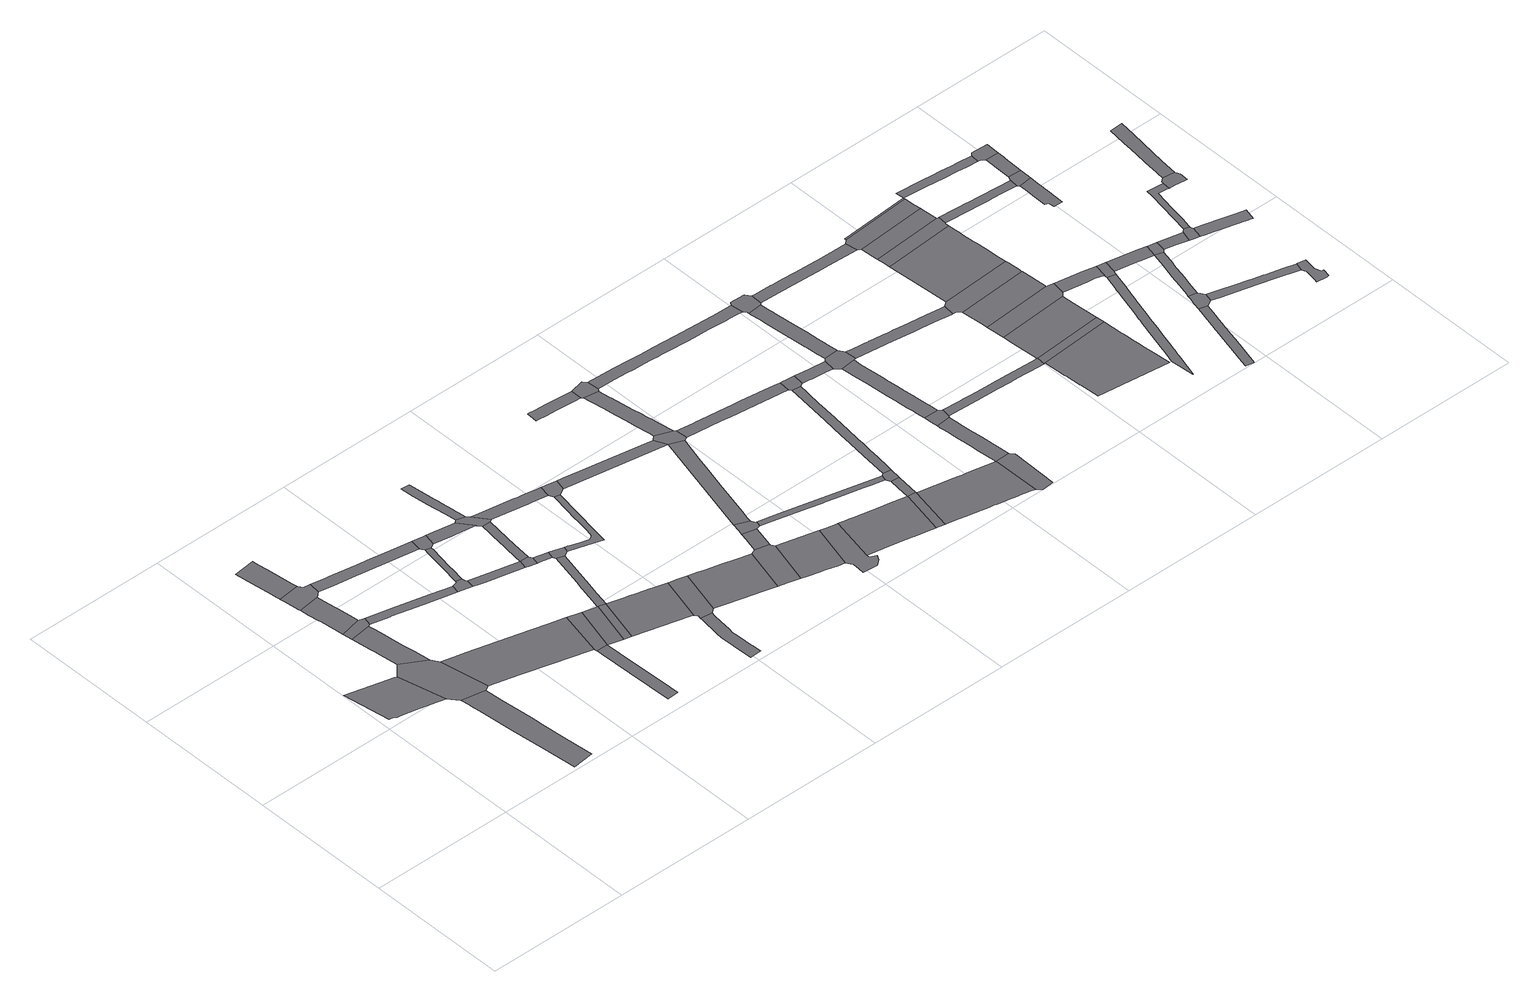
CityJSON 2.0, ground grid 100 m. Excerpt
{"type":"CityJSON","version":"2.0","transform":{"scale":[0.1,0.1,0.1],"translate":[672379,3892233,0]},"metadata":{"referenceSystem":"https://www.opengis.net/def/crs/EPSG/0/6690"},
"CityObjects":{
"road1":{"type":"Road","attributes":{"function":"9","usage":"2","RoadStructureAttribute.widthType":"1","RoadStructureAttribute.width":32.44,"RoadStructureAttribute.sectionType":"7"},"geometry":[{"type":"MultiSurface","lod":"1","boundaries":[[[0,1,2,3,4,5,6,7,8,9,10,11,12,13,14]]]}]},
"road2":{"type":"Road","attributes":{"function":"9","usage":"9","RoadStructureAttribute.widthType":"1","RoadStructureAttribute.width":15.07,"RoadStructureAttribute.sectionType":"1"},"geometry":[{"type":"MultiSurface","lod":"1","boundaries":[[[15,16,17,18,19,20,21,22,23,24,25,26,27,28,29,30,31,32]]]}]},
"road3":{"type":"Road","attributes":{"function":"9","usage":"9","RoadStructureAttribute.widthType":"9","RoadStructureAttribute.width":-9999,"RoadStructureAttribute.sectionType":"9"},"geometry":[{"type":"MultiSurface","lod":"1","boundaries":[[[9,24,23,33,34,35,36,10]]]}]},
"road4":{"type":"Road","attributes":{"function":"9","usage":"9","RoadStructureAttribute.widthType":"1","RoadStructureAttribute.width":15.15,"RoadStructureAttribute.sectionType":"1"},"geometry":[{"type":"MultiSurface","lod":"1","boundaries":[[[35,37,38,39,40,41,42,43,44,45,46,47,48,36]]]}]},
"road5":{"type":"Road","attributes":{"function":"9","usage":"9","RoadStructureAttribute.widthType":"9","RoadStructureAttribute.width":-9999,"RoadStructureAttribute.sectionType":"9"},"geometry":[{"type":"MultiSurface","lod":"1","boundaries":[[[49,45,44,50,51,52]]]}]},
"road6":{"type":"Road","attributes":{"function":"9","usage":"9","RoadStructureAttribute.widthType":"1","RoadStructureAttribute.width":15.15,"RoadStructureAttribute.sectionType":"1"},"geometry":[{"type":"MultiSurface","lod":"1","boundaries":[[[53,54,55,56,57,58,59,60,61,62,63,64,49,52]]]}]},
"road7":{"type":"Road","attributes":{"function":"9","usage":"9","RoadStructureAttribute.widthType":"9","RoadStructureAttribute.width":-9999,"RoadStructureAttribute.sectionType":"9"},"geometry":[{"type":"MultiSurface","lod":"1","boundaries":[[[60,65,66,67,68,69,70,71,61]]]}]},
"road8":{"type":"Road","attributes":{"function":"9","usage":"9","RoadStructureAttribute.widthType":"1","RoadStructureAttribute.width":15.15,"RoadStructureAttribute.sectionType":"1"},"geometry":[{"type":"MultiSurface","lod":"1","boundaries":[[[72,73,74,75,69,68,76,77,78,79,80,81]]]}]},
"road9":{"type":"Road","attributes":{"function":"9","usage":"2","RoadStructureAttribute.widthType":"1","RoadStructureAttribute.width":32.44,"RoadStructureAttribute.sectionType":"1"},"geometry":[{"type":"MultiSurface","lod":"1","boundaries":[[[82,83,84,85,34,33,86,87,88,89,90]]]}]},
"road10":{"type":"Road","attributes":{"function":"9","usage":"9","RoadStructureAttribute.widthType":"3","RoadStructureAttribute.width":5.31,"RoadStructureAttribute.sectionType":"1"},"geometry":[{"type":"MultiSurface","lod":"1","boundaries":[[[50,91,92,93,94,95,96,97,98,99,51]]]}]},
"road11":{"type":"Road","attributes":{"function":"9","usage":"9","RoadStructureAttribute.widthType":"2","RoadStructureAttribute.width":8.93,"RoadStructureAttribute.sectionType":"1"},"geometry":[{"type":"MultiSurface","lod":"1","boundaries":[[[100,101,102,103,104,105,106,107,66,65,108,109,110,111,112]]]}]},
"road12":{"type":"Road","attributes":{"function":"9","usage":"9","RoadStructureAttribute.widthType":"2","RoadStructureAttribute.width":7.18,"RoadStructureAttribute.sectionType":"1"},"geometry":[{"type":"MultiSurface","lod":"1","boundaries":[[[113,114,115,116,117,118,119,120,121]]]}]},
"road13":{"type":"Road","attributes":{"function":"9","usage":"9","RoadStructureAttribute.widthType":"9","RoadStructureAttribute.width":-9999,"RoadStructureAttribute.sectionType":"9"},"geometry":[{"type":"MultiSurface","lod":"1","boundaries":[[[122,123,97,96,124,125,126,127]]]}]},
"road14":{"type":"Road","attributes":{"function":"9","usage":"9","RoadStructureAttribute.widthType":"9","RoadStructureAttribute.width":-9999,"RoadStructureAttribute.sectionType":"9"},"geometry":[{"type":"MultiSurface","lod":"1","boundaries":[[[128,90,89,117,116]]]}]},
"road15":{"type":"Road","attributes":{"function":"9","usage":"9","RoadStructureAttribute.widthType":"4","RoadStructureAttribute.width":3.85,"RoadStructureAttribute.sectionType":"1"},"geometry":[{"type":"MultiSurface","lod":"1","boundaries":[[[129,130,131,132,133,134,135,136,122,127]]]}]},
"road16":{"type":"Road","attributes":{"function":"9","usage":"2","RoadStructureAttribute.widthType":"1","RoadStructureAttribute.width":32.44,"RoadStructureAttribute.sectionType":"1"},"geometry":[{"type":"MultiSurface","lod":"1","boundaries":[[[128,116,137,138,139]]]}]},
"road17":{"type":"Road","attributes":{"function":"9","usage":"9","RoadStructureAttribute.widthType":"9","RoadStructureAttribute.width":-9999,"RoadStructureAttribute.sectionType":"9"},"geometry":[{"type":"MultiSurface","lod":"1","boundaries":[[[138,137,140,141,142]]]}]},
"road18":{"type":"Road","attributes":{"function":"9","usage":"9","RoadStructureAttribute.widthType":"3","RoadStructureAttribute.width":5.31,"RoadStructureAttribute.sectionType":"1"},"geometry":[{"type":"MultiSurface","lod":"1","boundaries":[[[143,144,145,146,147,148,125,124]]]}]},
"road19":{"type":"Road","attributes":{"function":"9","usage":"9","RoadStructureAttribute.widthType":"9","RoadStructureAttribute.width":-9999,"RoadStructureAttribute.sectionType":"9"},"geometry":[{"type":"MultiSurface","lod":"1","boundaries":[[[111,133,132,149,150,151,112]]]}]},
"road20":{"type":"Road","attributes":{"function":"9","usage":"2","RoadStructureAttribute.widthType":"1","RoadStructureAttribute.width":32.44,"RoadStructureAttribute.sectionType":"1"},"geometry":[{"type":"MultiSurface","lod":"1","boundaries":[[[152,153,154,155,156,157,158,159,141,140]]]}]},
"road21":{"type":"Road","attributes":{"function":"9","usage":"9","RoadStructureAttribute.widthType":"9","RoadStructureAttribute.width":-9999,"RoadStructureAttribute.sectionType":"9"},"geometry":[{"type":"MultiSurface","lod":"1","boundaries":[[[147,146,160,161,162,163]]]}]},
"road22":{"type":"Road","attributes":{"function":"9","usage":"9","RoadStructureAttribute.widthType":"2","RoadStructureAttribute.width":8.93,"RoadStructureAttribute.sectionType":"1"},"geometry":[{"type":"MultiSurface","lod":"1","boundaries":[[[164,165,166,150,149,167,168,169]]]}]},
"road23":{"type":"Road","attributes":{"function":"9","usage":"9","RoadStructureAttribute.widthType":"3","RoadStructureAttribute.width":4.89,"RoadStructureAttribute.sectionType":"1"},"geometry":[{"type":"MultiSurface","lod":"1","boundaries":[[[170,171,172,173,174,175,176,177,178,179,180,181,182,138,142]]]}]},
"road24":{"type":"Road","attributes":{"function":"9","usage":"9","RoadStructureAttribute.widthType":"2","RoadStructureAttribute.width":6.79,"RoadStructureAttribute.sectionType":"1"},"geometry":[{"type":"MultiSurface","lod":"1","boundaries":[[[183,184,185,186,187,188,189,190,191,192,193,194,195,196,197,198]]]}]},
"road25":{"type":"Road","attributes":{"function":"9","usage":"9","RoadStructureAttribute.widthType":"3","RoadStructureAttribute.width":5.31,"RoadStructureAttribute.sectionType":"1"},"geometry":[{"type":"MultiSurface","lod":"1","boundaries":[[[199,162,161,200,201]]]}]},
"road26":{"type":"Road","attributes":{"function":"9","usage":"9","RoadStructureAttribute.widthType":"2","RoadStructureAttribute.width":6.06,"RoadStructureAttribute.sectionType":"1"},"geometry":[{"type":"MultiSurface","lod":"1","boundaries":[[[202,203,204,205,206,207,208,147,163,209,210,211]]]}]},
"road27":{"type":"Road","attributes":{"function":"9","usage":"9","RoadStructureAttribute.widthType":"9","RoadStructureAttribute.width":-9999,"RoadStructureAttribute.sectionType":"9"},"geometry":[{"type":"MultiSurface","lod":"1","boundaries":[[[212,202,211,213,214,215,216,217,164,169]]]}]},
"road28":{"type":"Road","attributes":{"function":"9","usage":"9","RoadStructureAttribute.widthType":"9","RoadStructureAttribute.width":-9999,"RoadStructureAttribute.sectionType":"9"},"geometry":[{"type":"MultiSurface","lod":"1","boundaries":[[[218,219,199,201,176,175,220]]]}]},
"road29":{"type":"Road","attributes":{"function":"9","usage":"9","RoadStructureAttribute.widthType":"3","RoadStructureAttribute.width":5.15,"RoadStructureAttribute.sectionType":"1"},"geometry":[{"type":"MultiSurface","lod":"1","boundaries":[[[216,221,222,223,224,225,226,227,228,229,230,231,217]]]}]},
"road30":{"type":"Road","attributes":{"function":"9","usage":"9","RoadStructureAttribute.widthType":"9","RoadStructureAttribute.width":-9999,"RoadStructureAttribute.sectionType":"9"},"geometry":[{"type":"MultiSurface","lod":"1","boundaries":[[[232,233,234,235,154,153,236,193,192]]]}]},
"road31":{"type":"Road","attributes":{"function":"9","usage":"9","RoadStructureAttribute.widthType":"2","RoadStructureAttribute.width":8.93,"RoadStructureAttribute.sectionType":"1"},"geometry":[{"type":"MultiSurface","lod":"1","boundaries":[[[237,238,239,240,241,242,243,214,213,244,245,246]]]}]},
"road32":{"type":"Road","attributes":{"function":"9","usage":"9","RoadStructureAttribute.widthType":"3","RoadStructureAttribute.width":5.31,"RoadStructureAttribute.sectionType":"1"},"geometry":[{"type":"MultiSurface","lod":"1","boundaries":[[[247,248,249,250,251,252,253,254,255,256,257,258,218,220,259,260,261,262,263,264]]]}]},
"road33":{"type":"Road","attributes":{"function":"9","usage":"2","RoadStructureAttribute.widthType":"1","RoadStructureAttribute.width":32.44,"RoadStructureAttribute.sectionType":"1"},"geometry":[{"type":"MultiSurface","lod":"1","boundaries":[[[265,266,267,268,269,233,232,270,271,272,273]]]}]},
"road34":{"type":"Road","attributes":{"function":"9","usage":"9","RoadStructureAttribute.widthType":"9","RoadStructureAttribute.width":-9999,"RoadStructureAttribute.sectionType":"9"},"geometry":[{"type":"MultiSurface","lod":"1","boundaries":[[[263,274,275,276,277,237,246,264]]]}]},
"road35":{"type":"Road","attributes":{"function":"9","usage":"9","RoadStructureAttribute.widthType":"9","RoadStructureAttribute.width":-9999,"RoadStructureAttribute.sectionType":"9"},"geometry":[{"type":"MultiSurface","lod":"1","boundaries":[[[278,265,273,279,280,281,282,283]]]}]},
"road36":{"type":"Road","attributes":{"function":"9","usage":"9","RoadStructureAttribute.widthType":"2","RoadStructureAttribute.width":10.09,"RoadStructureAttribute.sectionType":"1"},"geometry":[{"type":"MultiSurface","lod":"1","boundaries":[[[284,285,286,287,288,289,278,283]]]}]},
"road37":{"type":"Road","attributes":{"function":"9","usage":"9","RoadStructureAttribute.widthType":"1","RoadStructureAttribute.width":32.44,"RoadStructureAttribute.sectionType":"1"},"geometry":[{"type":"MultiSurface","lod":"1","boundaries":[[[290,291,281,280,292,293,294,295,296,297]]]}]},
"road38":{"type":"Road","attributes":{"function":"9","usage":"9","RoadStructureAttribute.widthType":"9","RoadStructureAttribute.width":-9999,"RoadStructureAttribute.sectionType":"9"},"geometry":[{"type":"MultiSurface","lod":"1","boundaries":[[[298,299,286,285,300,301,302,303]]]}]},
"road39":{"type":"Road","attributes":{"function":"9","usage":"9","RoadStructureAttribute.widthType":"2","RoadStructureAttribute.width":8.93,"RoadStructureAttribute.sectionType":"1"},"geometry":[{"type":"MultiSurface","lod":"1","boundaries":[[[274,304,305,306,307,308,275]]]}]},
"road40":{"type":"Road","attributes":{"function":"9","usage":"9","RoadStructureAttribute.widthType":"9","RoadStructureAttribute.width":-9999,"RoadStructureAttribute.sectionType":"9"},"geometry":[{"type":"MultiSurface","lod":"1","boundaries":[[[309,310,311,312,313,314,315,316,290,297,317,318,319,320]]]}]},
"road41":{"type":"Road","attributes":{"function":"9","usage":"9","RoadStructureAttribute.widthType":"2","RoadStructureAttribute.width":10.09,"RoadStructureAttribute.sectionType":"1"},"geometry":[{"type":"MultiSurface","lod":"1","boundaries":[[[321,322,323,324,325,326,304,327,328,329,298,303]]]}]},
"road42":{"type":"Road","attributes":{"function":"9","usage":"9","RoadStructureAttribute.widthType":"2","RoadStructureAttribute.width":7.97,"RoadStructureAttribute.sectionType":"1"},"geometry":[{"type":"MultiSurface","lod":"1","boundaries":[[[330,331,332,333,334,335,336,337,338,339,340]]]}]},
"road43":{"type":"Road","attributes":{"function":"9","usage":"9","RoadStructureAttribute.widthType":"4","RoadStructureAttribute.width":3.88,"RoadStructureAttribute.sectionType":"1"},"geometry":[{"type":"MultiSurface","lod":"1","boundaries":[[[341,342,343,344,345,346,347,348,349,350,351,352,353,301,300]]]}]},
"road44":{"type":"Road","attributes":{"function":"9","usage":"2","RoadStructureAttribute.widthType":"1","RoadStructureAttribute.width":32.44,"RoadStructureAttribute.sectionType":"1"},"geometry":[{"type":"MultiSurface","lod":"1","boundaries":[[[354,355,356,357,358,359,314,313,360,361,362,363,364,365,366,367]]]}]},
"road45":{"type":"Road","attributes":{"function":"9","usage":"9","RoadStructureAttribute.widthType":"9","RoadStructureAttribute.width":-9999,"RoadStructureAttribute.sectionType":"9"},"geometry":[{"type":"MultiSurface","lod":"1","boundaries":[[[326,368,369,370,371,305,304]]]}]},
"road46":{"type":"Road","attributes":{"function":"9","usage":"9","RoadStructureAttribute.widthType":"2","RoadStructureAttribute.width":10.09,"RoadStructureAttribute.sectionType":"1"},"geometry":[{"type":"MultiSurface","lod":"1","boundaries":[[[372,373,374,375,376,377,378,379,380,381,382,383,371,370,384,385,386,387,388,389,390,391,392,393]]]}]},
"road47":{"type":"Road","attributes":{"function":"9","usage":"9","RoadStructureAttribute.widthType":"9","RoadStructureAttribute.width":-9999,"RoadStructureAttribute.sectionType":"9"},"geometry":[{"type":"MultiSurface","lod":"1","boundaries":[[[336,335,372,393,394,395,396]]]}]},
"road48":{"type":"Road","attributes":{"function":"9","usage":"9","RoadStructureAttribute.widthType":"9","RoadStructureAttribute.width":-9999,"RoadStructureAttribute.sectionType":"9"},"geometry":[{"type":"MultiSurface","lod":"1","boundaries":[[[366,397,398,399,400,401,367]]]}]},
"road49":{"type":"Road","attributes":{"function":"9","usage":"9","RoadStructureAttribute.widthType":"3","RoadStructureAttribute.width":5.88,"RoadStructureAttribute.sectionType":"1"},"geometry":[{"type":"MultiSurface","lod":"1","boundaries":[[[367,401,402,403,404,405,406,407]]]}]},
"road50":{"type":"Road","attributes":{"function":"9","usage":"9","RoadStructureAttribute.widthType":"9","RoadStructureAttribute.width":-9999,"RoadStructureAttribute.sectionType":"9"},"geometry":[{"type":"MultiSurface","lod":"1","boundaries":[[[351,403,402,408,409,352]]]}]},
"road51":{"type":"Road","attributes":{"function":"9","usage":"9","RoadStructureAttribute.widthType":"2","RoadStructureAttribute.width":7.55,"RoadStructureAttribute.sectionType":"1"},"geometry":[{"type":"MultiSurface","lod":"1","boundaries":[[[410,411,412,413,414,415,416,417,418,419,420,421,422,423,424,425,369,368]]]}]},
"road52":{"type":"Road","attributes":{"function":"9","usage":"2","RoadStructureAttribute.widthType":"1","RoadStructureAttribute.width":32.44,"RoadStructureAttribute.sectionType":"1"},"geometry":[{"type":"MultiSurface","lod":"1","boundaries":[[[398,426,427,428,429,430,431,432,433,434,435,436,437,438,439,440,441,442,443,444,445,446,447,448,399]]]}]},
"road53":{"type":"Road","attributes":{"function":"9","usage":"9","RoadStructureAttribute.widthType":"3","RoadStructureAttribute.width":5.88,"RoadStructureAttribute.sectionType":"1"},"geometry":[{"type":"MultiSurface","lod":"1","boundaries":[[[449,450,451,452,409,408,453,454,455,456,457,458,459,460,461,462,463,464,465,466,467]]]}]},
"road54":{"type":"Road","attributes":{"function":"9","usage":"9","RoadStructureAttribute.widthType":"2","RoadStructureAttribute.width":7.47,"RoadStructureAttribute.sectionType":"1"},"geometry":[{"type":"MultiSurface","lod":"1","boundaries":[[[468,469,470,471,472,473,474,475,476,477,478,479,480,481,482,483,484,485,486,487,488,489,490,491,492,493,494,395,394]]]}]},
"road55":{"type":"Road","attributes":{"function":"9","usage":"9","RoadStructureAttribute.widthType":"9","RoadStructureAttribute.width":-9999,"RoadStructureAttribute.sectionType":"9"},"geometry":[{"type":"MultiSurface","lod":"1","boundaries":[[[466,495,496,497,498,413,412,467]]]}]},
"road56":{"type":"Road","attributes":{"function":"9","usage":"9","RoadStructureAttribute.widthType":"9","RoadStructureAttribute.width":-9999,"RoadStructureAttribute.sectionType":"9"},"geometry":[{"type":"MultiSurface","lod":"1","boundaries":[[[499,500,440,439,501,502]]]}]},
"road57":{"type":"Road","attributes":{"function":"9","usage":"9","RoadStructureAttribute.widthType":"2","RoadStructureAttribute.width":10.12,"RoadStructureAttribute.sectionType":"1"},"geometry":[{"type":"MultiSurface","lod":"1","boundaries":[[[503,504,505,506,507,508,509,510,511,512,440,500,513,514,515,516,517,518,519,520,521]]]}]},
"road58":{"type":"Road","attributes":{"function":"9","usage":"9","RoadStructureAttribute.widthType":"2","RoadStructureAttribute.width":7.55,"RoadStructureAttribute.sectionType":"1"},"geometry":[{"type":"MultiSurface","lod":"1","boundaries":[[[522,523,524,525,496,495,526,527,528,529,530,531]]]}]},
"road59":{"type":"Road","attributes":{"function":"9","usage":"9","RoadStructureAttribute.widthType":"9","RoadStructureAttribute.width":-9999,"RoadStructureAttribute.sectionType":"9"},"geometry":[{"type":"MultiSurface","lod":"1","boundaries":[[[532,533,534,521,520,535,536]]]}]},
"road60":{"type":"Road","attributes":{"function":"9","usage":"9","RoadStructureAttribute.widthType":"2","RoadStructureAttribute.width":10.12,"RoadStructureAttribute.sectionType":"1"},"geometry":[{"type":"MultiSurface","lod":"1","boundaries":[[[537,538,539,540,541,542,543,544,545,546,547,533,532,548,549,550,551,552,553,554,555,556,557,558,559]]]}]},
"road61":{"type":"Road","attributes":{"function":"9","usage":"9","RoadStructureAttribute.widthType":"9","RoadStructureAttribute.width":-9999,"RoadStructureAttribute.sectionType":"9"},"geometry":[{"type":"MultiSurface","lod":"1","boundaries":[[[559,558,560,561,562,563,522,531]]]}]},
"road62":{"type":"Road","attributes":{"function":"9","usage":"9","RoadStructureAttribute.widthType":"2","RoadStructureAttribute.width":10.12,"RoadStructureAttribute.sectionType":"1"},"geometry":[{"type":"MultiSurface","lod":"1","boundaries":[[[562,564,565,566,567,568,569,570,571,572,573,574,575,576,577,578,579,580,581,582,583,584,563]]]}]},
"road63":{"type":"Road","attributes":{"function":"9","usage":"9","RoadStructureAttribute.widthType":"9","RoadStructureAttribute.width":-9999,"RoadStructureAttribute.sectionType":"9"},"geometry":[{"type":"MultiSurface","lod":"1","boundaries":[[[485,484,585,574,573,586,587,588,589]]]}]},
"road64":{"type":"Road","attributes":{"function":"9","usage":"9","RoadStructureAttribute.widthType":"3","RoadStructureAttribute.width":5.68,"RoadStructureAttribute.sectionType":"1"},"geometry":[{"type":"MultiSurface","lod":"1","boundaries":[[[535,590,591,592,593,594,595,596,597,598,599,600,601,602,603,604,605,606,536]]]}]},
"road65":{"type":"Road","attributes":{"function":"9","usage":"9","RoadStructureAttribute.widthType":"2","RoadStructureAttribute.width":7.15,"RoadStructureAttribute.sectionType":"1"},"geometry":[{"type":"MultiSurface","lod":"1","boundaries":[[[560,607,608,609,610,611,612,613,614,615,616,617,618,619,620,621,622,623,624,625,626,627,628,629,630,631,632,633,634,561]]]}]},
"road66":{"type":"Road","attributes":{"function":"9","usage":"9","RoadStructureAttribute.widthType":"2","RoadStructureAttribute.width":7.12,"RoadStructureAttribute.sectionType":"1"},"geometry":[{"type":"MultiSurface","lod":"1","boundaries":[[[635,636,637,638,639,640,641,642,643,644,645,646,647,648,649,650,651,587,586]]]}]},
"road67":{"type":"Road","attributes":{"function":"2","usage":"1","RoadStructureAttribute.widthType":"1","RoadStructureAttribute.width":51.82,"RoadStructureAttribute.sectionType":"1"},"geometry":[{"type":"MultiSurface","lod":"1","boundaries":[[[652,653,654,655,656,657,658,659,660,661,662,663,664,665,666]]]}]},
"road68":{"type":"Road","attributes":{"function":"9","usage":"9","RoadStructureAttribute.widthType":"9","RoadStructureAttribute.width":-9999,"RoadStructureAttribute.sectionType":"9"},"geometry":[{"type":"MultiSurface","lod":"1","boundaries":[[[665,667,598,597,668,666]]]}]},
"road69":{"type":"Road","attributes":{"function":"2","usage":"1","RoadStructureAttribute.widthType":"1","RoadStructureAttribute.width":51.82,"RoadStructureAttribute.sectionType":"1"},"geometry":[{"type":"MultiSurface","lod":"1","boundaries":[[[669,670,598,667,671,672,673]]]}]},
"road70":{"type":"Road","attributes":{"function":"9","usage":"9","RoadStructureAttribute.widthType":"9","RoadStructureAttribute.width":-9999,"RoadStructureAttribute.sectionType":"9"},"geometry":[{"type":"MultiSurface","lod":"1","boundaries":[[[672,674,675,676,677,673]]]}]},
"road71":{"type":"Road","attributes":{"function":"2","usage":"1","RoadStructureAttribute.widthType":"1","RoadStructureAttribute.width":51.82,"RoadStructureAttribute.sectionType":"1"},"geometry":[{"type":"MultiSurface","lod":"1","boundaries":[[[678,679,677,676,680,681]]]}]},
"road72":{"type":"Road","attributes":{"function":"9","usage":"9","RoadStructureAttribute.widthType":"9","RoadStructureAttribute.width":-9999,"RoadStructureAttribute.sectionType":"9"},"geometry":[{"type":"MultiSurface","lod":"1","boundaries":[[[682,618,617,683,678,681,684,685,686,687]]]}]},
"road73":{"type":"Road","attributes":{"function":"2","usage":"1","RoadStructureAttribute.widthType":"1","RoadStructureAttribute.width":51.82,"RoadStructureAttribute.sectionType":"1"},"geometry":[{"type":"MultiSurface","lod":"1","boundaries":[[[688,689,690,682,687,691,692,693,694,695,696,697,698,699]]]}]},
"road74":{"type":"Road","attributes":{"function":"9","usage":"9","RoadStructureAttribute.widthType":"9","RoadStructureAttribute.width":-9999,"RoadStructureAttribute.sectionType":"9"},"geometry":[{"type":"MultiSurface","lod":"1","boundaries":[[[700,701,702,703,699,698,704,705,706]]]}]},
"road75":{"type":"Road","attributes":{"function":"2","usage":"1","RoadStructureAttribute.widthType":"1","RoadStructureAttribute.width":51.82,"RoadStructureAttribute.sectionType":"1"},"geometry":[{"type":"MultiSurface","lod":"1","boundaries":[[[707,708,709,710,711,712,702,701]]]}]},
"road76":{"type":"Road","attributes":{"function":"9","usage":"9","RoadStructureAttribute.widthType":"9","RoadStructureAttribute.width":-9999,"RoadStructureAttribute.sectionType":"9"},"geometry":[{"type":"MultiSurface","lod":"1","boundaries":[[[709,708,713,714,715,642,641]]]}]},
"road77":{"type":"Road","attributes":{"function":"2","usage":"1","RoadStructureAttribute.widthType":"1","RoadStructureAttribute.width":51.82,"RoadStructureAttribute.sectionType":"1"},"geometry":[{"type":"MultiSurface","lod":"1","boundaries":[[[715,714,716,717,718]]]}]},
"road78":{"type":"Road","attributes":{"function":"9","usage":"9","RoadStructureAttribute.widthType":"3","RoadStructureAttribute.width":5.61,"RoadStructureAttribute.sectionType":"1"},"geometry":[{"type":"MultiSurface","lod":"1","boundaries":[[[719,720,721,722,723,724,725,726,727,728,729,730,731,732,733,734,735,736,737,738,739,740,741,742,743,744,745,746,747,748,749,750,751,752,753,754,755,756,757,758,759,760,761,762,763,764,765,766,767]]]}]},
"road79":{"type":"Road","attributes":{"function":"9","usage":"9","RoadStructureAttribute.widthType":"2","RoadStructureAttribute.width":8.75,"RoadStructureAttribute.sectionType":"1"},"geometry":[{"type":"MultiSurface","lod":"1","boundaries":[[[768,769,770,771,772,773,774,775,675,674]]]}]},
"road80":{"type":"Road","attributes":{"function":"9","usage":"9","RoadStructureAttribute.widthType":"3","RoadStructureAttribute.width":5.89,"RoadStructureAttribute.sectionType":"1"},"geometry":[{"type":"MultiSurface","lod":"1","boundaries":[[[776,777,778,779,780,781,782,783,784,785,786,787,788,789,790,791,792,793,794]]]}]},
"road81":{"type":"Road","attributes":{"function":"9","usage":"9","RoadStructureAttribute.widthType":"9","RoadStructureAttribute.width":-9999,"RoadStructureAttribute.sectionType":"9"},"geometry":[{"type":"MultiSurface","lod":"1","boundaries":[[[795,771,770,796,744,743,797,798]]]}]},
"road82":{"type":"Road","attributes":{"function":"9","usage":"9","RoadStructureAttribute.widthType":"9","RoadStructureAttribute.width":-9999,"RoadStructureAttribute.sectionType":"9"},"geometry":[{"type":"MultiSurface","lod":"1","boundaries":[[[799,800,801,802,785,784,803,804]]]}]},
"road83":{"type":"Road","attributes":{"function":"9","usage":"9","RoadStructureAttribute.widthType":"3","RoadStructureAttribute.width":5.45,"RoadStructureAttribute.sectionType":"1"},"geometry":[{"type":"MultiSurface","lod":"1","boundaries":[[[705,805,806,807,808,809,810,811,812,813,814,815,816,817,818,819,820,706]]]}]},
"road84":{"type":"Road","attributes":{"function":"9","usage":"9","RoadStructureAttribute.widthType":"2","RoadStructureAttribute.width":8.75,"RoadStructureAttribute.sectionType":"1"},"geometry":[{"type":"MultiSurface","lod":"1","boundaries":[[[821,822,823,824,825,826,827,795,798]]]}]},
"road85":{"type":"Road","attributes":{"function":"9","usage":"9","RoadStructureAttribute.widthType":"3","RoadStructureAttribute.width":5.89,"RoadStructureAttribute.sectionType":"1"},"geometry":[{"type":"MultiSurface","lod":"1","boundaries":[[[825,828,829,830,831,832,833,834,800,799,835,836,837,838,839,840,841]]]}]},
"road86":{"type":"Road","attributes":{"function":"9","usage":"9","RoadStructureAttribute.widthType":"3","RoadStructureAttribute.width":5.57,"RoadStructureAttribute.sectionType":"1"},"geometry":[{"type":"MultiSurface","lod":"1","boundaries":[[[717,842,843,844,845,846,847,848,849,850,851,852,853,854]]]}]},
"road87":{"type":"Road","attributes":{"function":"9","usage":"9","RoadStructureAttribute.widthType":"9","RoadStructureAttribute.width":-9999,"RoadStructureAttribute.sectionType":"9"},"geometry":[{"type":"MultiSurface","lod":"1","boundaries":[[[855,856,857,826,825,841]]]}]},
"road88":{"type":"Road","attributes":{"function":"9","usage":"9","RoadStructureAttribute.widthType":"3","RoadStructureAttribute.width":5.45,"RoadStructureAttribute.sectionType":"1"},"geometry":[{"type":"MultiSurface","lod":"1","boundaries":[[[803,858,859,860,861,862,863,864,865,866,867,868,869,870,804]]]}]},
"road89":{"type":"Road","attributes":{"function":"9","usage":"9","RoadStructureAttribute.widthType":"2","RoadStructureAttribute.width":8.78,"RoadStructureAttribute.sectionType":"1"},"geometry":[{"type":"MultiSurface","lod":"1","boundaries":[[[871,872,873,874,875,876,877,878,879,880,881,882,883]]]}]},
"road90":{"type":"Road","attributes":{"function":"9","usage":"9","RoadStructureAttribute.widthType":"2","RoadStructureAttribute.width":8.75,"RoadStructureAttribute.sectionType":"1"},"geometry":[{"type":"MultiSurface","lod":"1","boundaries":[[[884,885,886,856,855]]]}]},
"road91":{"type":"Road","attributes":{"function":"9","usage":"9","RoadStructureAttribute.widthType":"9","RoadStructureAttribute.width":-9999,"RoadStructureAttribute.sectionType":"9"},"geometry":[{"type":"MultiSurface","lod":"1","boundaries":[[[882,887,888,889,890,812,811,883]]]}]},
"road92":{"type":"Road","attributes":{"function":"9","usage":"9","RoadStructureAttribute.widthType":"2","RoadStructureAttribute.width":8.78,"RoadStructureAttribute.sectionType":"1"},"geometry":[{"type":"MultiSurface","lod":"1","boundaries":[[[891,892,890,889,893,894,895,896]]]}]},
"road93":{"type":"Road","attributes":{"function":"9","usage":"9","RoadStructureAttribute.widthType":"9","RoadStructureAttribute.width":-9999,"RoadStructureAttribute.sectionType":"9"},"geometry":[{"type":"MultiSurface","lod":"1","boundaries":[[[847,897,891,896,898,899,900,848]]]}]},
"road94":{"type":"Road","attributes":{"function":"9","usage":"9","RoadStructureAttribute.widthType":"9","RoadStructureAttribute.width":-9999,"RoadStructureAttribute.sectionType":"9"},"geometry":[{"type":"MultiSurface","lod":"1","boundaries":[[[901,902,903,886,885,904,905,906]]]}]},
"road95":{"type":"Road","attributes":{"function":"9","usage":"9","RoadStructureAttribute.widthType":"9","RoadStructureAttribute.width":-9999,"RoadStructureAttribute.sectionType":"9"},"geometry":[{"type":"MultiSurface","lod":"1","boundaries":[[[907,908,862,861,909,910,911,912,913,914,915,916,917,918,919]]]}]},
"road96":{"type":"Road","attributes":{"function":"9","usage":"9","RoadStructureAttribute.widthType":"3","RoadStructureAttribute.width":5.78,"RoadStructureAttribute.sectionType":"1"},"geometry":[{"type":"MultiSurface","lod":"1","boundaries":[[[920,921,922,903,902,923,924,925,926,927,928,929,930,931]]]}]},
"road97":{"type":"Road","attributes":{"function":"9","usage":"9","RoadStructureAttribute.widthType":"2","RoadStructureAttribute.width":8.75,"RoadStructureAttribute.sectionType":"1"},"geometry":[{"type":"MultiSurface","lod":"1","boundaries":[[[932,933,934,935,906,905,936,937,938,939,940,941,942,943,944,945,946]]]}]},
"road98":{"type":"Road","attributes":{"function":"9","usage":"9","RoadStructureAttribute.widthType":"9","RoadStructureAttribute.width":-9999,"RoadStructureAttribute.sectionType":"9"},"geometry":[{"type":"MultiSurface","lod":"1","boundaries":[[[931,930,947,948,949,950,951,952,953,954,955]]]}]},
"road99":{"type":"Road","attributes":{"function":"9","usage":"9","RoadStructureAttribute.widthType":"2","RoadStructureAttribute.width":8.64,"RoadStructureAttribute.sectionType":"1"},"geometry":[{"type":"MultiSurface","lod":"1","boundaries":[[[956,957,958,959,960,952,951,961,962,963]]]}]}
},
"vertices":[
[61,1066,0],[90,1061,0],[107,1050,0],[128,1045,0],[230,1022,0],[373,990,0],[381,988,0],[391,985,0],[426,975,0],[427,974,0],[350,1315,0],[334,1319,0],[192,1355,0],[62,1389,0],[9,1403,0],
[709,177,0],[700,282,0],[687,433,0],[685,458,0],[679,520,0],[659,754,0],[652,838,0],[650,857,0],[649,877,0],[484,908,0],[490,844,0],[491,835,0],[498,764,0],[523,512,0],[547,265,0],[564,85,0],[570,27,0],[721,42,0],
[686,898,0],[624,1242,0],[589,1295,0],[425,1395,0],
[574,1417,0],[572,1432,0],[564,1492,0],[557,1551,0],[549,1617,0],[545,1644,0],[537,1713,0],[531,1755,0],[382,1737,0],[400,1600,0],[404,1563,0],[409,1526,0],
[374,1804,0],[547,1766,0],[561,1824,0],[521,1834,0],
[519,1856,0],[513,1901,0],[509,1936,0],[502,1989,0],[499,2011,0],[493,2059,0],[489,2093,0],[482,2146,0],[333,2128,0],[341,2064,0],[351,1986,0],[353,1969,0],
[518,2179,0],[531,2258,0],[487,2266,0],[463,2299,0],[314,2280,0],[318,2251,0],[332,2137,0],
[284,2523,0],[306,2348,0],[311,2307,0],[314,2284,0],[459,2335,0],[434,2528,0],[427,2586,0],[423,2620,0],[421,2637,0],[272,2619,0],
[1315,1066,0],[1203,1095,0],[792,1200,0],[712,1220,0],[884,845,0],[1110,785,0],[1190,764,0],[1361,719,0],[1431,1037,0],
[680,1734,0],[691,1732,0],[799,1706,0],[890,1684,0],[901,1682,0],[1118,1630,0],[1132,1688,0],[984,1724,0],[769,1775,0],
[1103,2163,0],[1017,2177,0],[948,2189,0],[908,2195,0],[849,2205,0],[683,2233,0],[668,2236,0],[639,2240,0],[621,2162,0],[753,2140,0],[841,2125,0],[1210,2063,0],[1223,2143,0],
[1456,231,0],[1450,416,0],[1445,592,0],[1442,697,0],[1362,695,0],[1363,659,0],[1370,427,0],[1380,103,0],[1460,108,0],
[1172,1707,0],[1170,1698,0],[1215,1607,0],[1226,1666,0],[1219,1679,0],[1212,1700,0],
[1528,1012,0],
[1230,1798,0],[1236,1833,0],[1268,2006,0],[1271,2024,0],[1231,2032,0],[1226,2005,0],[1211,1923,0],[1199,1854,0],
[1546,670,0],[1630,985,0],[1627,985,0],
[1597,656,0],[1681,971,0],[1681,972,0],
[1266,1595,0],[1294,1588,0],[1440,1553,0],[1556,1526,0],[1570,1584,0],[1394,1626,0],
[1301,2042,0],[1319,2127,0],[1305,2129,0],
[1975,556,0],[1990,552,0],[2074,867,0],[1990,889,0],[1968,895,0],[1879,919,0],[1826,933,0],[1805,938,0],
[1576,1521,0],[1632,1507,0],[1645,1560,0],[1630,1582,0],
[1522,2093,0],[1474,2101,0],[1375,2117,0],[1433,2019,0],[1500,2008,0],[1596,1992,0],
[1682,974,0],[1692,1015,0],[1705,1073,0],[1727,1165,0],[1753,1273,0],[1794,1448,0],[1743,1464,0],[1715,1347,0],[1688,1230,0],[1674,1172,0],[1671,1158,0],[1637,1014,0],[1631,988,0],
[2063,54,0],[2060,125,0],[2059,140,0],[2057,212,0],[2056,246,0],[2054,288,0],[2059,322,0],[2070,404,0],[2079,471,0],[2083,493,0],[2003,504,0],[2000,478,0],[1981,341,0],[1974,292,0],[1978,191,0],[1983,51,0],
[1744,1536,0],[1652,1503,0],[1731,1484,0],
[1619,1963,0],[1609,1887,0],[1606,1861,0],[1590,1741,0],[1587,1720,0],[1576,1634,0],[1570,1587,0],[1642,1678,0],[1647,1716,0],[1680,1963,0],
[1598,1989,0],[1696,1974,0],[1622,2071,0],[1620,2073,0],[1603,2089,0],[1540,2110,0],
[1844,1505,0],[1752,1534,0],[1832,1467,0],
[1597,2144,0],[1594,2168,0],[1591,2199,0],[1582,2275,0],[1579,2298,0],[1576,2328,0],[1554,2523,0],[1493,2526,0],[1503,2432,0],[1515,2325,0],[1531,2191,0],
[2115,519,0],[2198,834,0],[2132,851,0],[2083,864,0],[2007,532,0],
[2101,1988,0],[2074,1993,0],[2018,2003,0],[1971,2011,0],[1943,2016,0],[1921,2020,0],[1659,2065,0],[1951,1930,0],[1973,1927,0],[2087,1907,0],
[2098,1847,0],[2062,1647,0],[2059,1626,0],[2052,1586,0],[2049,1572,0],[2042,1529,0],[2031,1472,0],[2000,1455,0],[1955,1470,0],[1913,1483,0],[1869,1497,0],[1866,1498,0],[1956,1427,0],[2059,1395,0],[2061,1409,0],[2076,1496,0],[2141,1863,0],[2102,1874,0],
[2609,725,0],[2505,752,0],[2417,776,0],[2314,803,0],[2269,815,0],[2201,496,0],[2385,447,0],[2419,438,0],[2525,410,0],
[2189,1892,0],[2210,1969,0],[2160,1978,0],[2134,1983,0],
[2643,738,0],[2584,394,0],[2672,371,0],[2756,686,0],[2740,712,0],[2741,714,0],
[2770,834,0],[2778,868,0],[2681,892,0],[2669,841,0],[2664,822,0],[2656,788,0],
[3037,612,0],[2974,629,0],[2721,358,0],[2794,338,0],[2811,334,0],[2826,330,0],[2907,308,0],[2954,296,0],
[2704,985,0],[2691,929,0],[2810,875,0],[2819,914,0],[2811,916,0],[2798,947,0],
[2906,1768,0],[2867,1856,0],[2785,1870,0],[2371,1942,0],[2254,1962,0],
[3117,185,0],[3136,220,0],[3108,235,0],[3094,243,0],[3092,265,0],[3159,584,0],[3156,585,0],[3085,600,0],[2982,256,0],[2977,203,0],[2974,165,0],[3078,156,0],
[2806,979,0],[2821,1040,0],[2888,1301,0],[2925,1446,0],[2954,1558,0],[3000,1730,0],[2900,1744,0],[2826,1459,0],[2717,1038,0],
[2482,2442,0],[2494,2441,0],[2555,2436,0],[2636,2430,0],[2761,2420,0],[2810,2417,0],[2811,2497,0],[2621,2511,0],[2539,2518,0],[2505,2521,0],[2488,2522,0],
[2887,857,0],[2969,838,0],[3131,800,0],[3213,780,0],[3234,775,0],[3244,773,0],[3298,760,0],[3482,717,0],[3529,706,0],[3571,696,0],[3624,683,0],[3634,722,0],[2968,879,0],
[3618,490,0],[3490,516,0],[3443,526,0],[3264,563,0],[3235,569,0],[3222,571,0],[3207,242,0],[3356,211,0],[3381,206,0],[3390,204,0],[3413,199,0],[3502,181,0],[3555,170,0],[3621,489,0],
[3028,1744,0],[3023,1826,0],[3012,1837,0],[2896,1884,0],
[2823,2406,0],[2830,2358,0],[2832,2344,0],[2845,2251,0],[2848,2231,0],[2857,2163,0],[2868,2086,0],[2874,2041,0],[2877,2021,0],[2881,1990,0],[2887,1949,0],[2892,1913,0],[2995,1937,0],[2986,1995,0],[2978,2043,0],[2975,2065,0],[2969,2101,0],[2967,2120,0],[2963,2141,0],[2940,2297,0],[2937,2315,0],[2927,2389,0],
[2940,2408,0],[2934,2493,0],[2909,2518,0],
[3570,167,0],[3614,158,0],[3680,477,0],[3680,480,0],[3680,481,0],
[3701,646,0],[3641,653,0],[3639,630,0],[3635,603,0],[3632,575,0],[3621,492,0],
[3711,726,0],[3652,734,0],
[3273,1714,0],[3341,1705,0],[3747,1655,0],[3756,1734,0],[3740,1737,0],[3652,1747,0],[3559,1759,0],[3483,1768,0],[3425,1776,0],[3372,1782,0],[3318,1789,0],[3258,1796,0],[3197,1804,0],[3165,1808,0],[3147,1810,0],[3086,1818,0],
[3622,156,0],[3705,139,0],[3751,129,0],[3854,108,0],[3906,97,0],[3941,90,0],[3956,87,0],[4015,75,0],[4028,72,0],[4092,59,0],[4113,55,0],[4149,47,0],[4171,42,0],[4214,31,0],[4211,367,0],[4091,392,0],[4014,408,0],[3988,413,0],[3956,420,0],[3904,431,0],[3853,441,0],[3813,449,0],[3796,453,0],
[3723,1307,0],[3703,1148,0],[3693,1059,0],[3676,926,0],[3716,765,0],[3729,863,0],[3738,940,0],[3748,1015,0],[3753,1060,0],[3766,1161,0],[3772,1217,0],[3781,1292,0],[3790,1370,0],[3791,1378,0],[3800,1451,0],[3812,1547,0],[3814,1567,0],[3821,1628,0],[3762,1636,0],
[3033,2406,0],[3157,2399,0],[3204,2396,0],[3290,2391,0],[3348,2387,0],[3393,2384,0],[3418,2383,0],[3514,2377,0],[3563,2374,0],[3606,2371,0],[3655,2368,0],[3770,2361,0],[3857,2355,0],[3902,2353,0],[3925,2351,0],[3981,2348,0],[4020,2345,0],[4010,2431,0],[3869,2435,0],[3749,2442,0],[3636,2449,0],[3589,2452,0],[3423,2462,0],[3329,2468,0],[3284,2471,0],[3249,2473,0],[3126,2481,0],
[3846,1643,0],[3856,1722,0],[3801,1729,0],[3782,1731,0],
[4337,341,0],[4312,371,0],[4244,2,0],[4328,10,0],
[4174,809,0],[4176,786,0],[4179,752,0],[4181,726,0],[4183,696,0],[4184,684,0],[4191,609,0],[4194,572,0],[4200,502,0],[4211,370,0],[4303,483,0],[4297,553,0],[4294,585,0],[4289,648,0],[4287,675,0],[4282,733,0],[4277,788,0],[4273,840,0],[4172,832,0],
[4076,1695,0],[3982,1706,0],[3919,1714,0],[3871,1720,0],[3896,1637,0],[3918,1634,0],[3946,1630,0],[3969,1627,0],[4019,1621,0],[4068,1615,0],
[4265,932,0],[4163,934,0],[4168,877,0],[4282,854,0],[4290,914,0],
[4109,1540,0],[4114,1488,0],[4124,1381,0],[4138,1226,0],[4143,1166,0],[4147,1122,0],[4149,1101,0],[4150,1090,0],[4152,1069,0],[4155,1033,0],[4158,994,0],[4259,1003,0],[4258,1020,0],[4253,1078,0],[4251,1099,0],[4248,1130,0],[4242,1192,0],[4237,1254,0],[4231,1316,0],[4226,1372,0],[4211,1539,0],[4211,1590,0],[4106,1579,0],
[4225,1596,0],[4220,1678,0],[4195,1720,0],[4094,1714,0],
[4188,1794,0],[4186,1819,0],[4181,1872,0],[4173,1961,0],[4163,2069,0],[4159,2115,0],[4151,2203,0],[4149,2225,0],[4147,2248,0],[4140,2319,0],[4040,2308,0],[4041,2292,0],[4047,2228,0],[4051,2190,0],[4052,2171,0],[4061,2073,0],[4065,2035,0],[4074,1929,0],[4080,1869,0],[4080,1866,0],[4088,1773,0],
[4038,2328,0],[4152,2330,0],[4154,2412,0],[4129,2448,0],[4027,2452,0],
[4496,844,0],[4593,840,0],[4652,837,0],[4753,832,0],[4770,831,0],[4861,827,0],[4898,825,0],[5003,820,0],[5006,880,0],[5003,881,0],[4964,882,0],[4776,891,0],[4667,896,0],[4612,899,0],[4503,904,0],[4451,907,0],[4413,908,0],
[4491,1561,0],[4509,1559,0],[4585,1549,0],[4636,1542,0],[4692,1534,0],[4776,1523,0],[4814,1518,0],[4857,1512,0],[4882,1509,0],[4904,1506,0],[4909,1505,0],[4920,1585,0],[4899,1588,0],[4789,1602,0],[4742,1608,0],[4671,1618,0],[4568,1631,0],[4565,1632,0],[4524,1637,0],[4502,1640,0],[4489,1642,0],[4429,1650,0],[4422,1651,0],[4389,1655,0],[4380,1656,0],[4358,1659,0],[4340,1662,0],[4264,1672,0],
[4254,2327,0],[4363,2323,0],[4532,2315,0],[4582,2313,0],[4648,2310,0],[4677,2309,0],[4885,2299,0],[4872,2384,0],[4657,2389,0],[4636,2390,0],[4558,2394,0],[4483,2397,0],[4388,2402,0],[4310,2405,0],[4298,2406,0],[4245,2408,0],[4179,2411,0],
[5022,663,0],[5023,654,0],[5031,541,0],[5031,538,0],[5042,397,0],[5548,333,0],[5537,484,0],[5533,531,0],[5529,590,0],[5526,635,0],[5523,677,0],[5521,705,0],[5519,720,0],[5509,857,0],[5010,820,0],
[5505,917,0],[5007,820,0],
[4990,1091,0],[5005,883,0],[5491,1098,0],[5485,1187,0],[4986,1152,0],
[5509,1212,0],[5525,1308,0],[5476,1317,0],[4977,1281,0],
[4963,1476,0],[4975,1311,0],[5467,1437,0],[5462,1511,0],
[4954,1608,0],[4938,1502,0],[5461,1520,0],[5460,1534,0],[5454,1618,0],[5452,1643,0],
[4925,2011,0],[4930,1939,0],[4944,1738,0],[5448,1700,0],[5442,1787,0],[5441,1805,0],[5436,1877,0],[5434,1900,0],[5428,1984,0],[5426,2006,0],[5420,2097,0],[4921,2061,0],
[5416,2192,0],[5413,2192,0],[4914,2156,0],[4919,2090,0],[5422,2128,0],[5422,2131,0],[5427,2191,0],
[5405,2304,0],[5404,2320,0],[4905,2284,0],[4908,2242,0],[4911,2195,0],[4913,2171,0],
[5400,2371,0],[5395,2444,0],[4896,2408,0],
[5394,2454,0],[5394,2457,0],[4895,2421,0],
[5594,217,0],[5607,266,0],[5621,316,0],[5632,352,0],[5636,368,0],[5639,379,0],[5653,430,0],[5658,447,0],[5671,493,0],[5685,544,0],[5688,554,0],[5699,594,0],[5703,608,0],[5712,641,0],[5728,697,0],[5732,712,0],[5742,749,0],[5775,864,0],[5783,893,0],[5789,914,0],[5801,957,0],[5814,1005,0],[5830,1061,0],[5842,1106,0],[5847,1122,0],[5790,1138,0],[5781,1105,0],[5774,1082,0],[5761,1036,0],[5755,1014,0],[5749,993,0],[5740,960,0],[5708,846,0],[5697,806,0],[5692,790,0],[5687,770,0],[5684,761,0],[5677,737,0],[5677,734,0],[5665,693,0],[5651,644,0],[5642,611,0],[5633,579,0],[5629,563,0],[5615,516,0],[5603,473,0],[5588,418,0],[5564,334,0],[5579,164,0],
[5681,1186,0],[5729,1179,0],[5791,1160,0],[5811,1254,0],[5747,1267,0],[5711,1275,0],[5681,1280,0],[5559,1302,0],
[5970,232,0],[5982,281,0],[5996,335,0],[5998,346,0],[6009,388,0],[6018,424,0],[6029,467,0],[6042,520,0],[6052,556,0],[5994,571,0],[5980,516,0],[5975,495,0],[5955,417,0],[5954,411,0],[5942,368,0],[5940,358,0],[5865,60,0],[5853,13,0],[5911,2,0],
[5875,1241,0],[5791,1157,0],[5849,1132,0],[5857,1150,0],
[6083,680,0],[6025,695,0],[6019,668,0],[6007,622,0],[6097,578,0],[6110,637,0],
[5619,2116,0],[5653,2114,0],[5741,2107,0],[5778,2105,0],[5843,2100,0],[5884,2097,0],[5952,2092,0],[5958,2152,0],[5859,2159,0],[5831,2161,0],[5761,2166,0],[5716,2170,0],[5666,2173,0],[5613,2177,0],[5595,2179,0],[5548,2182,0],
[5996,1124,0],[6033,1116,0],[6059,1111,0],[6124,1097,0],[6127,1097,0],[6145,1185,0],[6100,1194,0],
[6126,1094,0],[6109,1025,0],[6101,995,0],[6084,927,0],[6075,890,0],[6052,799,0],[6031,716,0],[6108,780,0],[6122,833,0],[6145,923,0],[6152,953,0],[6156,968,0],[6174,1038,0],[6184,1080,0],
[5562,2441,0],[5610,2436,0],[5699,2427,0],[5783,2419,0],[5855,2412,0],[5933,2405,0],[5939,2465,0],[5840,2475,0],[5793,2479,0],[5716,2487,0],[5654,2493,0],[5584,2499,0],[5390,2518,0],
[6202,1100,0],[6212,1171,0],[6166,1181,0],
[6159,561,0],[6319,518,0],[6495,471,0],[6669,424,0],[6685,482,0],[6597,506,0],[6491,534,0],[6478,538,0],[6476,538,0],[6407,557,0],[6384,563,0],[6301,585,0],[6205,611,0],
[5966,2012,0],[5965,1967,0],[5962,1878,0],[5962,1861,0],[5986,1852,0],[5991,1811,0],[6052,1810,0],[6056,1944,0],[6057,1973,0],[6058,2003,0],[6058,2027,0],[6060,2088,0],[5966,2078,0],
[6278,1080,0],[6366,1057,0],[6387,1135,0],
[6061,2111,0],[6062,2143,0],[6063,2178,0],[5972,2181,0],
[5978,2383,0],[5974,2253,0],[6066,2276,0],[6068,2323,0],[6068,2332,0],[6069,2380,0],
[5956,2402,0],[6070,2398,0],[6073,2480,0],[5957,2484,0],
[6448,1138,0],[6449,1145,0],[6409,1153,0],[6403,1047,0],[6434,1039,0],[6455,1120,0],
[6689,481,0],[6686,482,0],[6684,393,0],[6668,309,0],[6663,286,0],[6722,275,0],[6738,276,0],[6753,278,0],[6763,335,0],[6747,338,0],[6733,383,0],[6738,414,0],[6748,471,0],
[6493,1543,0],[6480,1544,0],[6472,1487,0],[6459,1199,0],[6461,1207,0],[6473,1276,0],[6485,1338,0],[6512,1485,0],[6534,1483,0],[6579,1479,0],[6591,1478,0],[6597,1533,0],
[6766,1039,0],[6713,1053,0],[6654,1069,0],[6514,1105,0],[6466,1030,0],[6492,1023,0],[6517,1017,0],[6611,992,0],[6649,982,0],[6686,972,0],[6720,963,0],[6725,962,0],[6767,951,0],[6770,950,0],[6792,1033,0],
[6644,1473,0],[6654,1472,0],[6724,1465,0],[6724,1527,0],[6710,1558,0],[6625,1569,0],[6611,1557,0],[6599,1548,0],[6598,1536,0],
[6686,2082,0],[6670,1952,0],[6662,1879,0],[6639,1686,0],[6638,1675,0],[6726,1686,0],[6762,1969,0],[6776,2086,0]
]}
